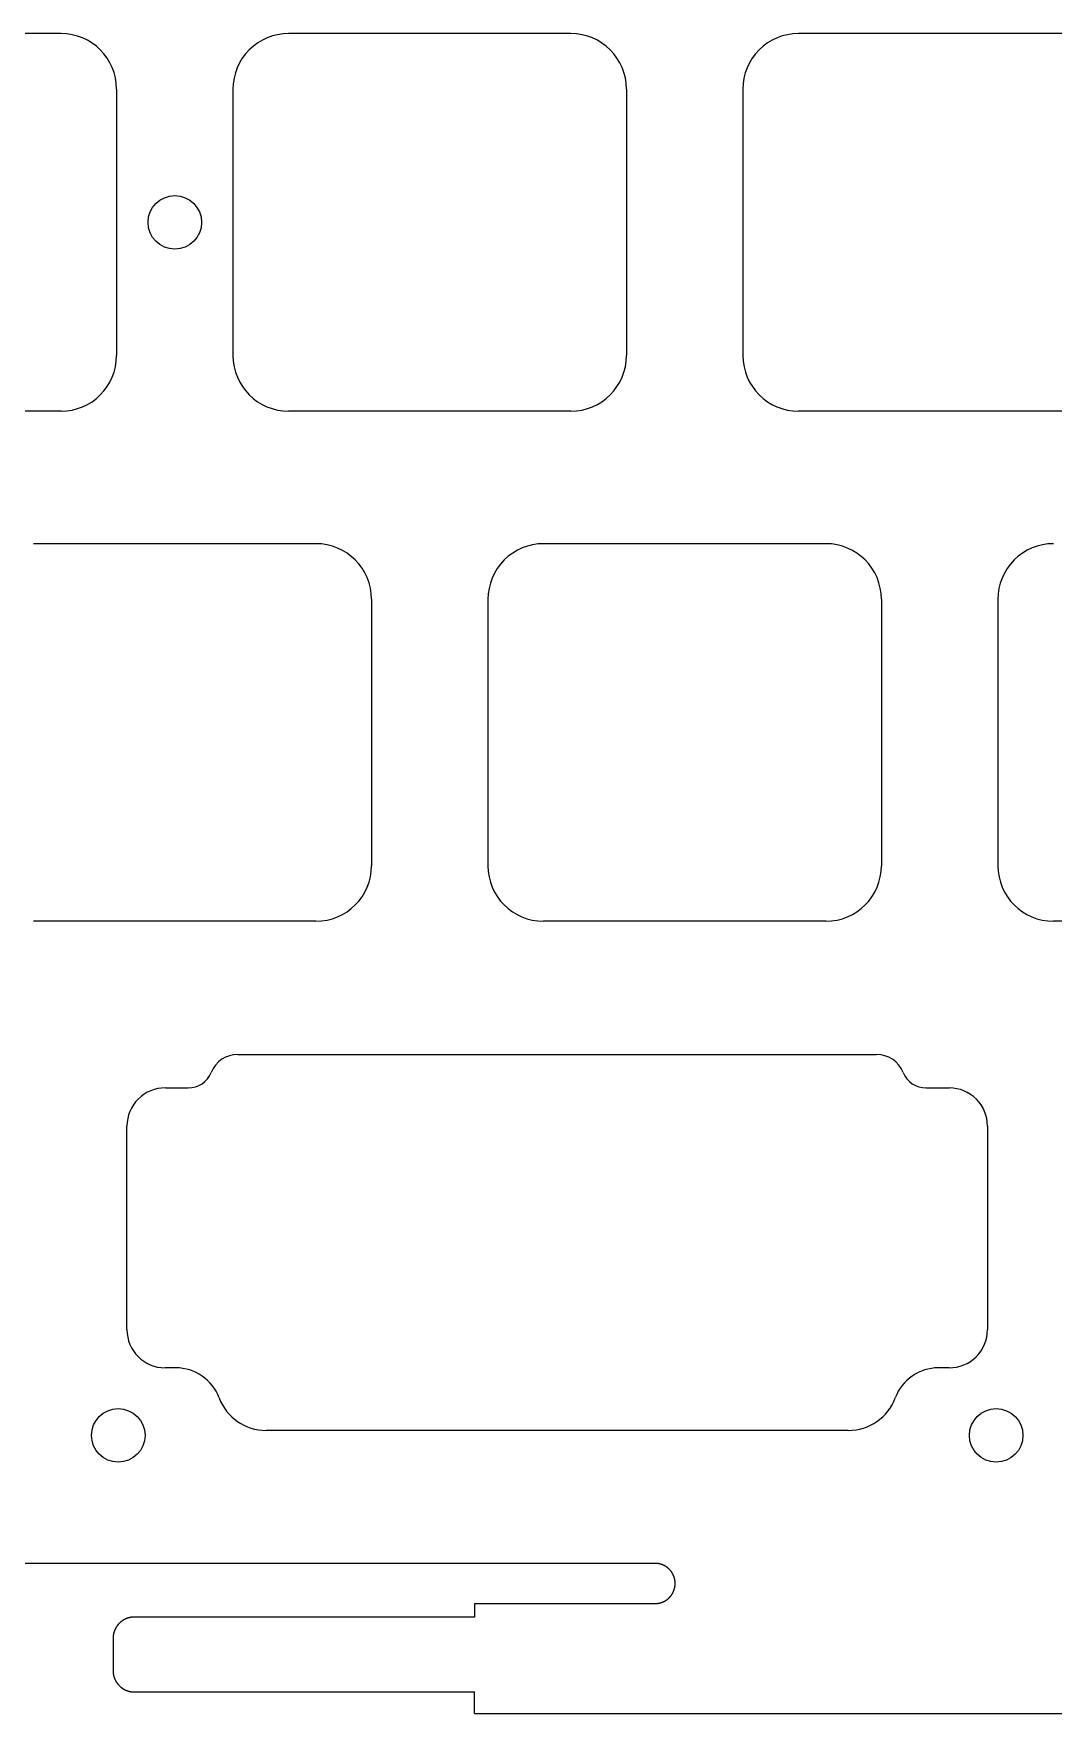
# Model space of a CAD drawing. Header units: millimetres. Extents: x -11 to 340, y -118 to 18.
# Drawn here: x 132.8 to 170.9, y -117.6 to -54.9 of the extents above; entities that cross this region are included whole.
import ezdxf

# ---------------------------------------------------------------- set-up
doc = ezdxf.new("R2010")
doc.units = ezdxf.units.MM
doc.header["$MEASUREMENT"] = 0
doc.layers.add('BLACK', color=7, linetype='CONTINUOUS')

msp = doc.modelspace()

# ---------------------------------------------------------------- linework, layer by layer
at = {"layer": 'BLACK', "linetype": 'Continuous'}
for p, q in [((133.8625, -54.8625), (123.312501, -54.8625)), ((142.362501, -54.862502), (142.362501, -54.8625)), ((152.9125, -54.8625), (142.362501, -54.8625)), ((161.412501, -54.862502), (161.412501, -54.8625)), ((171.9625, -54.8625), (161.412501, -54.8625)), ((135.937501, -56.9375), (135.937501, -66.8875)), ((140.287501, -56.9375), (140.287501, -66.8875)), ((154.987501, -56.9375), (154.987501, -66.8875)), ((159.337501, -56.9375), (159.337501, -66.8875)), ((133.862501, -68.9625), (123.3125, -68.9625)), ((133.862501, -68.962501), (133.862501, -68.9625)), ((152.912501, -68.9625), (142.3625, -68.9625)), ((152.912501, -68.962501), (152.912501, -68.9625)), ((171.962501, -68.9625), (161.4125, -68.9625)), ((132.837501, -73.912502), (132.837501, -73.9125)), ((143.3875, -73.9125), (132.837501, -73.9125)), ((151.887501, -73.912502), (151.887501, -73.9125)), ((162.4375, -73.9125), (151.887501, -73.9125)), ((145.462501, -75.9875), (145.462501, -85.9375)), ((149.812501, -75.9875), (149.812501, -85.9375)), ((164.512501, -75.9875), (164.512501, -85.9375)), ((168.862501, -75.9875), (168.862501, -85.9375)), ((143.387501, -88.0125), (132.8375, -88.0125)), ((143.387501, -88.012501), (143.387501, -88.0125)), ((162.437501, -88.0125), (151.8875, -88.0125)), ((162.437501, -88.012501), (162.437501, -88.0125)), ((181.487501, -88.0125), (170.9375, -88.0125)), ((140.472375, -92.984911), (140.472375, -92.9849)), ((140.472375, -92.9849), (164.327575, -92.9849)), ((137.761512, -94.23706), (138.615075, -94.23706)), ((138.615075, -94.237048), (138.615075, -94.23706)), ((166.184775, -94.23706), (167.050375, -94.23706)), ((136.324485, -103.26294), (136.324485, -95.6622)), ((168.475365, -95.66206), (168.475365, -103.2629)), ((138.153575, -104.68794), (137.749475, -104.68794)), ((167.038458, -104.68794), (166.646325, -104.68794)), ((163.275425, -107.02441), (141.524575, -107.02441)), ((156.05625, -111.9925), (111.82757, -111.9925)), ((156.057047, -111.9925), (156.05625, -111.9925)), ((156.060964, -111.992515), (156.057047, -111.9925)), ((156.064876, -111.992549), (156.060964, -111.992515)), ((156.068789, -111.992603), (156.064876, -111.992549)), ((156.072697, -111.992677), (156.068789, -111.992603)), ((156.076604, -111.992771), (156.072697, -111.992677)), ((156.080507, -111.992885), (156.076604, -111.992771)), ((156.084409, -111.993019), (156.080507, -111.992885)), ((156.088306, -111.993173), (156.084409, -111.993019)), ((156.092204, -111.993347), (156.088306, -111.993173)), ((156.096096, -111.99354), (156.092204, -111.993347)), ((156.099987, -111.993754), (156.096096, -111.99354)), ((156.103873, -111.993988), (156.099987, -111.993754)), ((156.107759, -111.994241), (156.103873, -111.993988)), ((156.11164, -111.994514), (156.107759, -111.994241)), ((156.11552, -111.994808), (156.11164, -111.994514)), ((156.119394, -111.995121), (156.11552, -111.994808)), ((156.123268, -111.995453), (156.119394, -111.995121)), ((156.127136, -111.995806), (156.123268, -111.995453)), ((156.131003, -111.996179), (156.127136, -111.995806)), ((156.134864, -111.996571), (156.131003, -111.996179)), ((156.138725, -111.996983), (156.134864, -111.996571)), ((156.14258, -111.997415), (156.138725, -111.996983)), ((156.146433, -111.997866), (156.14258, -111.997415)), ((156.150281, -111.998338), (156.146433, -111.997866)), ((156.154128, -111.998829), (156.150281, -111.998338)), ((156.157968, -111.99934), (156.154128, -111.998829)), ((156.161808, -111.99987), (156.157968, -111.99934)), ((156.165641, -112.00042), (156.161808, -111.99987)), ((156.169472, -112.00099), (156.165641, -112.00042)), ((156.173298, -112.00158), (156.169472, -112.00099)), ((156.177121, -112.002189), (156.173298, -112.00158)), ((156.180939, -112.002818), (156.177121, -112.002189)), ((156.184754, -112.003466), (156.180939, -112.002818)), ((156.188563, -112.004134), (156.184754, -112.003466)), ((156.192371, -112.004822), (156.188563, -112.004134)), ((156.196171, -112.005529), (156.192371, -112.004822)), ((156.19997, -112.006256), (156.196171, -112.005529)), ((156.203762, -112.007002), (156.19997, -112.006256)), ((156.207551, -112.007768), (156.203762, -112.007002)), ((156.211334, -112.008553), (156.207551, -112.007768)), ((156.215115, -112.009358), (156.211334, -112.008553)), ((156.218888, -112.010182), (156.215115, -112.009358)), ((156.222659, -112.011026), (156.218888, -112.010182)), ((156.226423, -112.011889), (156.222659, -112.011026)), ((156.230184, -112.012772), (156.226423, -112.011889)), ((156.233938, -112.013674), (156.230184, -112.012772)), ((156.23769, -112.014596), (156.233938, -112.013674)), ((156.241433, -112.015536), (156.23769, -112.014596)), ((156.245174, -112.016496), (156.241433, -112.015536)), ((156.248908, -112.017476), (156.245174, -112.016496)), ((156.252638, -112.018475), (156.248908, -112.017476)), ((156.256361, -112.019492), (156.252638, -112.018475)), ((156.26008, -112.02053), (156.256361, -112.019492)), ((156.263792, -112.021586), (156.26008, -112.02053)), ((156.2675, -112.022662), (156.263792, -112.021586)), ((156.2712, -112.023757), (156.2675, -112.022662)), ((156.274897, -112.024871), (156.2712, -112.023757)), ((156.278586, -112.026004), (156.274897, -112.024871)), ((156.282271, -112.027157), (156.278586, -112.026004)), ((156.285947, -112.028328), (156.282271, -112.027157)), ((156.28962, -112.029519), (156.285947, -112.028328)), ((156.293285, -112.030728), (156.28962, -112.029519)), ((156.296945, -112.031957), (156.293285, -112.030728)), ((156.300597, -112.033204), (156.296945, -112.031957)), ((156.304244, -112.034471), (156.300597, -112.033204)), ((156.307883, -112.035756), (156.304244, -112.034471)), ((156.311518, -112.037061), (156.307883, -112.035756)), ((156.315144, -112.038384), (156.311518, -112.037061)), ((156.318765, -112.039726), (156.315144, -112.038384)), ((156.322377, -112.041087), (156.318765, -112.039726)), ((156.325984, -112.042467), (156.322377, -112.041087)), ((156.329582, -112.043865), (156.325984, -112.042467)), ((156.333176, -112.045282), (156.329582, -112.043865)), ((156.33676, -112.046718), (156.333176, -112.045282)), ((156.340338, -112.048173), (156.33676, -112.046718)), ((156.343908, -112.049646), (156.340338, -112.048173)), ((156.347472, -112.051138), (156.343908, -112.049646)), ((156.351027, -112.052648), (156.347472, -112.051138)), ((156.354576, -112.054177), (156.351027, -112.052648)), ((156.358115, -112.055724), (156.354576, -112.054177)), ((156.361649, -112.057291), (156.358115, -112.055724)), ((156.365172, -112.058875), (156.361649, -112.057291)), ((156.36869, -112.060478), (156.365172, -112.058875)), ((156.372198, -112.062098), (156.36869, -112.060478)), ((156.3757, -112.063738), (156.372198, -112.062098)), ((156.379191, -112.065395), (156.3757, -112.063738)), ((156.382676, -112.067072), (156.379191, -112.065395)), ((156.386151, -112.068765), (156.382676, -112.067072)), ((156.389619, -112.070478), (156.386151, -112.068765)), ((156.393077, -112.072208), (156.389619, -112.070478)), ((156.396528, -112.073957), (156.393077, -112.072208)), ((156.399969, -112.075723), (156.396528, -112.073957)), ((156.403403, -112.077507), (156.399969, -112.075723)), ((156.406826, -112.079309), (156.403403, -112.077507)), ((156.410241, -112.08113), (156.406826, -112.079309)), ((156.413646, -112.082967), (156.410241, -112.08113)), ((156.417043, -112.084824), (156.413646, -112.082967)), ((156.42043, -112.086697), (156.417043, -112.084824)), ((156.423808, -112.088588), (156.42043, -112.086697)), ((156.427176, -112.090497), (156.423808, -112.088588)), ((156.430536, -112.092424), (156.427176, -112.090497)), ((156.433884, -112.094368), (156.430536, -112.092424)), ((156.437224, -112.096329), (156.433884, -112.094368)), ((156.440553, -112.098308), (156.437224, -112.096329)), ((156.443874, -112.100305), (156.440553, -112.098308)), ((156.447183, -112.102318), (156.443874, -112.100305)), ((156.450483, -112.10435), (156.447183, -112.102318)), ((156.453772, -112.106398), (156.450483, -112.10435)), ((156.457052, -112.108463), (156.453772, -112.106398)), ((156.46032, -112.110546), (156.457052, -112.108463)), ((156.463579, -112.112646), (156.46032, -112.110546)), ((156.466827, -112.114762), (156.463579, -112.112646)), ((156.470064, -112.116896), (156.466827, -112.114762)), ((156.47329, -112.119046), (156.470064, -112.116896)), ((156.476506, -112.121214), (156.47329, -112.119046)), ((156.479711, -112.123398), (156.476506, -112.121214)), ((156.482905, -112.125599), (156.479711, -112.123398)), ((156.486087, -112.127816), (156.482905, -112.125599)), ((156.489259, -112.13005), (156.486087, -112.127816)), ((156.492419, -112.1323), (156.489259, -112.13005)), ((156.495568, -112.134568), (156.492419, -112.1323)), ((156.498705, -112.136851), (156.495568, -112.134568)), ((156.501831, -112.139151), (156.498705, -112.136851)), ((156.504945, -112.141467), (156.501831, -112.139151)), ((156.508047, -112.143799), (156.504945, -112.141467)), ((156.511138, -112.146148), (156.508047, -112.143799)), ((156.514217, -112.148512), (156.511138, -112.146148)), ((156.517283, -112.150893), (156.514217, -112.148512)), ((156.520338, -112.153289), (156.517283, -112.150893)), ((156.52338, -112.155701), (156.520338, -112.153289)), ((156.52641, -112.15813), (156.52338, -112.155701)), ((156.529427, -112.160573), (156.52641, -112.15813)), ((156.532433, -112.163033), (156.529427, -112.160573)), ((156.535425, -112.165508), (156.532433, -112.163033)), ((156.538405, -112.167998), (156.535425, -112.165508)), ((156.541373, -112.170504), (156.538405, -112.167998)), ((156.544327, -112.173026), (156.541373, -112.170504)), ((156.547269, -112.175562), (156.544327, -112.173026)), ((156.550197, -112.178114), (156.547269, -112.175562)), ((156.553113, -112.180681), (156.550197, -112.178114)), ((156.556015, -112.183263), (156.553113, -112.180681)), ((156.558904, -112.18586), (156.556015, -112.183263)), ((156.56178, -112.188472), (156.558904, -112.18586)), ((156.564642, -112.191099), (156.56178, -112.188472)), ((156.567491, -112.19374), (156.564642, -112.191099)), ((156.570326, -112.196397), (156.567491, -112.19374)), ((156.573148, -112.199067), (156.570326, -112.196397)), ((156.575955, -112.201753), (156.573148, -112.199067)), ((156.578749, -112.204452), (156.575955, -112.201753)), ((156.581529, -112.207166), (156.578749, -112.204452)), ((156.584295, -112.209895), (156.581529, -112.207166)), ((156.587047, -112.212637), (156.584295, -112.209895)), ((156.592508, -112.218165), (156.587047, -112.212637)), ((156.597912, -112.223748), (156.592508, -112.218165)), ((156.603258, -112.229386), (156.597912, -112.223748)), ((156.608545, -112.235078), (156.603258, -112.229386)), ((156.613772, -112.240824), (156.608545, -112.235078)), ((156.61894, -112.246624), (156.613772, -112.240824)), ((156.624048, -112.252475), (156.61894, -112.246624)), ((156.629094, -112.258379), (156.624048, -112.252475)), ((156.634079, -112.264333), (156.629094, -112.258379)), ((156.639001, -112.270337), (156.634079, -112.264333)), ((156.643861, -112.276391), (156.639001, -112.270337)), ((156.648657, -112.282494), (156.643861, -112.276391)), ((156.65339, -112.288645), (156.648657, -112.282494)), ((156.658057, -112.294843), (156.65339, -112.288645)), ((156.66266, -112.301087), (156.658057, -112.294843)), ((156.667198, -112.307378), (156.66266, -112.301087)), ((156.671669, -112.313714), (156.667198, -112.307378)), ((156.676074, -112.320094), (156.671669, -112.313714)), ((156.680412, -112.326517), (156.676074, -112.320094)), ((156.684682, -112.332984), (156.680412, -112.326517)), ((156.688884, -112.339493), (156.684682, -112.332984)), ((156.693019, -112.346044), (156.688884, -112.339493)), ((156.697084, -112.352635), (156.693019, -112.346044)), ((156.70108, -112.359266), (156.697084, -112.352635)), ((156.705006, -112.365936), (156.70108, -112.359266)), ((156.708863, -112.372645), (156.705006, -112.365936)), ((156.712649, -112.379392), (156.708863, -112.372645)), ((156.716364, -112.386176), (156.712649, -112.379392)), ((156.720007, -112.392996), (156.716364, -112.386176)), ((156.72358, -112.399852), (156.720007, -112.392996)), ((156.72708, -112.406743), (156.72358, -112.399852)), ((156.730508, -112.413668), (156.72708, -112.406743)), ((156.733864, -112.420627), (156.730508, -112.413668)), ((156.737146, -112.427618), (156.733864, -112.420627)), ((156.740356, -112.434642), (156.737146, -112.427618)), ((156.743492, -112.441697), (156.740356, -112.434642)), ((156.746554, -112.448782), (156.743492, -112.441697)), ((156.749542, -112.455898), (156.746554, -112.448782)), ((156.752456, -112.463043), (156.749542, -112.455898)), ((156.755295, -112.470217), (156.752456, -112.463043)), ((156.758059, -112.477419), (156.755295, -112.470217)), ((156.760749, -112.484648), (156.758059, -112.477419)), ((156.763362, -112.491903), (156.760749, -112.484648)), ((156.765901, -112.499185), (156.763362, -112.491903)), ((156.768363, -112.506493), (156.765901, -112.499185)), ((156.77075, -112.513825), (156.768363, -112.506493)), ((156.77306, -112.521181), (156.77075, -112.513825)), ((156.775295, -112.528561), (156.77306, -112.521181)), ((156.777452, -112.535964), (156.775295, -112.528561)), ((156.779533, -112.543389), (156.777452, -112.535964)), ((156.781537, -112.550836), (156.779533, -112.543389)), ((156.783464, -112.558304), (156.781537, -112.550836)), ((156.785314, -112.565792), (156.783464, -112.558304)), ((156.785076, -112.920189), (156.785978, -112.916435)), ((156.787086, -112.573301), (156.785314, -112.565792)), ((156.785978, -112.916435), (156.786861, -112.912673)), ((156.786861, -112.912673), (156.787724, -112.908909)), ((156.788781, -112.580829), (156.787086, -112.573301)), ((156.787724, -112.908909), (156.788568, -112.905138)), ((156.788568, -112.905138), (156.789392, -112.901365)), ((156.790398, -112.588376), (156.788781, -112.580829)), ((156.789392, -112.901365), (156.790197, -112.897584)), ((156.790197, -112.897584), (156.790982, -112.893802)), ((156.791937, -112.595941), (156.790398, -112.588376)), ((156.790982, -112.893802), (156.791748, -112.890012)), ((156.791748, -112.890012), (156.792494, -112.88622)), ((156.793399, -112.603524), (156.791937, -112.595941)), ((156.792494, -112.88622), (156.793221, -112.882421)), ((156.793221, -112.882421), (156.793928, -112.878621)), ((156.794782, -112.611124), (156.793399, -112.603524)), ((156.793928, -112.878621), (156.794616, -112.874814)), ((156.794616, -112.874814), (156.795284, -112.871005)), ((156.796087, -112.618741), (156.794782, -112.611124)), ((156.795284, -112.871005), (156.795932, -112.867189)), ((156.795932, -112.867189), (156.796561, -112.863372)), ((156.797314, -112.626375), (156.796087, -112.618741)), ((156.796561, -112.863372), (156.79717, -112.859548)), ((156.79717, -112.859548), (156.79776, -112.855723)), ((156.798463, -112.634024), (156.797314, -112.626375)), ((156.79776, -112.855723), (156.79833, -112.851891)), ((156.79833, -112.851891), (156.79888, -112.848058)), ((156.799533, -112.641688), (156.798463, -112.634024)), ((156.79888, -112.848058), (156.79941, -112.844219)), ((156.79941, -112.844219), (156.799921, -112.840378)), ((156.800524, -112.649367), (156.799533, -112.641688)), ((156.799921, -112.840378), (156.800412, -112.836531)), ((156.800412, -112.836531), (156.800884, -112.832684)), ((156.801437, -112.65706), (156.800524, -112.649367)), ((156.800884, -112.832684), (156.801335, -112.82883)), ((156.801335, -112.82883), (156.801767, -112.824975)), ((156.802271, -112.664768), (156.801437, -112.65706)), ((156.801767, -112.824975), (156.802179, -112.821115)), ((156.802179, -112.821115), (156.802571, -112.817253)), ((156.803025, -112.672488), (156.802271, -112.664768)), ((156.802571, -112.817253), (156.802944, -112.813386)), ((156.802944, -112.813386), (156.803297, -112.809518)), ((156.803701, -112.680221), (156.803025, -112.672488)), ((156.803297, -112.809518), (156.803629, -112.805644)), ((156.803629, -112.805644), (156.803942, -112.80177)), ((156.804298, -112.687967), (156.803701, -112.680221)), ((156.803942, -112.80177), (156.804236, -112.79789)), ((156.804236, -112.79789), (156.804509, -112.794009)), ((156.804815, -112.695725), (156.804298, -112.687967)), ((156.804509, -112.794009), (156.804762, -112.790124)), ((156.804762, -112.790124), (156.804996, -112.786237)), ((156.805253, -112.703494), (156.804815, -112.695725)), ((156.804996, -112.786237), (156.80521, -112.782346)), ((156.80521, -112.782346), (156.805403, -112.778454)), ((156.805612, -112.711275), (156.805253, -112.703494)), ((156.805403, -112.778454), (156.805577, -112.774557)), ((156.805577, -112.774557), (156.805731, -112.770659)), ((156.805891, -112.719066), (156.805612, -112.711275)), ((156.805731, -112.770659), (156.805865, -112.766757)), ((156.805865, -112.766757), (156.805979, -112.762854)), ((156.80609, -112.726868), (156.805891, -112.719066)), ((156.805979, -112.762854), (156.806073, -112.758947)), ((156.806073, -112.758947), (156.806147, -112.755039)), ((156.80621, -112.734679), (156.80609, -112.726868)), ((156.806147, -112.755039), (156.806201, -112.751127)), ((156.806201, -112.751127), (156.806235, -112.747214)), ((156.80625, -112.7425), (156.80621, -112.734679)), ((156.806235, -112.747214), (156.80625, -112.743297)), ((156.80625, -112.743297), (156.80625, -112.7425)), ((149.30625, -113.4925), (149.30625, -113.995029)), ((149.30625, -113.4925), (156.05625, -113.4925)), ((156.05625, -113.4925), (156.064071, -113.49246)), ((156.064071, -113.49246), (156.071882, -113.49234)), ((156.071882, -113.49234), (156.079684, -113.492141)), ((156.079684, -113.492141), (156.087475, -113.491862)), ((156.087475, -113.491862), (156.095256, -113.491503)), ((156.095256, -113.491503), (156.103025, -113.491065)), ((156.103025, -113.491065), (156.110783, -113.490548)), ((156.110783, -113.490548), (156.118529, -113.489951)), ((156.118529, -113.489951), (156.126262, -113.489275)), ((156.126262, -113.489275), (156.133983, -113.488521)), ((156.133983, -113.488521), (156.14169, -113.487687)), ((156.14169, -113.487687), (156.149383, -113.486774)), ((156.149383, -113.486774), (156.157062, -113.485783)), ((156.157062, -113.485783), (156.164726, -113.484713)), ((156.164726, -113.484713), (156.172376, -113.483564)), ((156.172376, -113.483564), (156.180009, -113.482337)), ((156.180009, -113.482337), (156.187626, -113.481032)), ((156.187626, -113.481032), (156.195226, -113.479649)), ((156.195226, -113.479649), (156.202809, -113.478187)), ((156.202809, -113.478187), (156.210375, -113.476648)), ((156.210375, -113.476648), (156.217922, -113.475031)), ((156.217922, -113.475031), (156.22545, -113.473336)), ((156.22545, -113.473336), (156.232958, -113.471564)), ((156.232958, -113.471564), (156.240447, -113.469714)), ((156.240447, -113.469714), (156.247915, -113.467787)), ((156.247915, -113.467787), (156.255362, -113.465783)), ((156.255362, -113.465783), (156.262787, -113.463702)), ((156.262787, -113.463702), (156.270189, -113.461545)), ((156.270189, -113.461545), (156.277569, -113.459311)), ((156.277569, -113.459311), (156.284926, -113.457)), ((156.284926, -113.457), (156.292258, -113.454613)), ((156.292258, -113.454613), (156.299565, -113.452151)), ((156.299565, -113.452151), (156.306847, -113.449612)), ((156.306847, -113.449612), (156.314103, -113.446999)), ((156.314103, -113.446999), (156.321332, -113.444309)), ((156.321332, -113.444309), (156.328534, -113.441545)), ((156.328534, -113.441545), (156.335707, -113.438706)), ((156.335707, -113.438706), (156.342852, -113.435792)), ((156.342852, -113.435792), (156.349968, -113.432804)), ((156.349968, -113.432804), (156.357054, -113.429742)), ((156.357054, -113.429742), (156.364109, -113.426606)), ((156.364109, -113.426606), (156.371132, -113.423397)), ((156.371132, -113.423397), (156.378123, -113.420114)), ((156.378123, -113.420114), (156.385082, -113.416758)), ((156.385082, -113.416758), (156.392007, -113.41333)), ((156.392007, -113.41333), (156.398898, -113.40983)), ((156.398898, -113.40983), (156.405754, -113.406258)), ((156.405754, -113.406258), (156.412574, -113.402614)), ((156.412574, -113.402614), (156.419358, -113.398899)), ((156.419358, -113.398899), (156.426105, -113.395113)), ((156.426105, -113.395113), (156.432814, -113.391256)), ((156.432814, -113.391256), (156.439484, -113.38733)), ((156.439484, -113.38733), (156.446116, -113.383334)), ((156.446116, -113.383334), (156.452707, -113.379269)), ((156.452707, -113.379269), (156.459257, -113.375135)), ((156.459257, -113.375135), (156.465766, -113.370932)), ((156.465766, -113.370932), (156.472233, -113.366662)), ((156.472233, -113.366662), (156.478657, -113.362324)), ((156.478657, -113.362324), (156.485037, -113.357919)), ((156.485037, -113.357919), (156.491372, -113.353448)), ((156.491372, -113.353448), (156.497663, -113.34891)), ((156.497663, -113.34891), (156.503908, -113.344308)), ((156.503908, -113.344308), (156.510106, -113.33964)), ((156.510106, -113.33964), (156.516256, -113.334907)), ((156.516256, -113.334907), (156.522359, -113.330111)), ((156.522359, -113.330111), (156.528413, -113.325252)), ((156.528413, -113.325252), (156.534417, -113.320329)), ((156.534417, -113.320329), (156.540372, -113.315344)), ((156.540372, -113.315344), (156.546275, -113.310298)), ((156.546275, -113.310298), (156.552126, -113.305191)), ((156.552126, -113.305191), (156.557926, -113.300023)), ((156.557926, -113.300023), (156.563672, -113.294795)), ((156.563672, -113.294795), (156.569364, -113.289508)), ((156.569364, -113.289508), (156.575003, -113.284162)), ((156.575003, -113.284162), (156.580586, -113.278758)), ((156.580586, -113.278758), (156.586113, -113.273297)), ((156.586113, -113.273297), (156.588855, -113.270545)), ((156.588855, -113.270545), (156.591584, -113.267779)), ((156.591584, -113.267779), (156.594298, -113.264999)), ((156.594298, -113.264999), (156.596998, -113.262206)), ((156.596998, -113.262206), (156.599683, -113.259398)), ((156.599683, -113.259398), (156.602354, -113.256576)), ((156.602354, -113.256576), (156.60501, -113.253741)), ((156.60501, -113.253741), (156.607651, -113.250892)), ((156.607651, -113.250892), (156.610278, -113.24803)), ((156.610278, -113.24803), (156.61289, -113.245154)), ((156.61289, -113.245154), (156.615487, -113.242265)), ((156.615487, -113.242265), (156.618069, -113.239363)), ((156.618069, -113.239363), (156.620636, -113.236448)), ((156.620636, -113.236448), (156.623188, -113.233519)), ((156.623188, -113.233519), (156.625724, -113.230577)), ((156.625724, -113.230577), (156.628246, -113.227623)), ((156.628246, -113.227623), (156.630752, -113.224656)), ((156.630752, -113.224656), (156.633242, -113.221676)), ((156.633242, -113.221676), (156.635717, -113.218683)), ((156.635717, -113.218683), (156.638177, -113.215678)), ((156.638177, -113.215678), (156.64062, -113.21266)), ((156.64062, -113.21266), (156.643049, -113.20963)), ((156.643049, -113.20963), (156.645461, -113.206588)), ((156.645461, -113.206588), (156.647857, -113.203533)), ((156.647857, -113.203533), (156.650238, -113.200467)), ((156.650238, -113.200467), (156.652602, -113.197388)), ((156.652602, -113.197388), (156.654951, -113.194298)), ((156.654951, -113.194298), (156.657283, -113.191195)), ((156.657283, -113.191195), (156.659599, -113.188081)), ((156.659599, -113.188081), (156.661899, -113.184955)), ((156.661899, -113.184955), (156.664182, -113.181818)), ((156.664182, -113.181818), (156.66645, -113.178669)), ((156.66645, -113.178669), (156.6687, -113.175509)), ((156.6687, -113.175509), (156.670934, -113.172337)), ((156.670934, -113.172337), (156.673151, -113.169155)), ((156.673151, -113.169155), (156.675353, -113.165961)), ((156.675353, -113.165961), (156.677536, -113.162757)), ((156.677536, -113.162757), (156.679704, -113.159541)), ((156.679704, -113.159541), (156.681854, -113.156315)), ((156.681854, -113.156315), (156.683988, -113.153077)), ((156.683988, -113.153077), (156.686104, -113.14983)), ((156.686104, -113.14983), (156.688204, -113.146571)), ((156.688204, -113.146571), (156.690287, -113.143302)), ((156.690287, -113.143302), (156.692352, -113.140023)), ((156.692352, -113.140023), (156.6944, -113.136734)), ((156.6944, -113.136734), (156.696432, -113.133433)), ((156.696432, -113.133433), (156.698445, -113.130124)), ((156.698445, -113.130124), (156.700442, -113.126804)), ((156.700442, -113.126804), (156.702421, -113.123475)), ((156.702421, -113.123475), (156.704382, -113.120134)), ((156.704382, -113.120134), (156.706326, -113.116786)), ((156.706326, -113.116786), (156.708253, -113.113426)), ((156.708253, -113.113426), (156.710162, -113.110059)), ((156.710162, -113.110059), (156.712053, -113.10668)), ((156.712053, -113.10668), (156.713926, -113.103294)), ((156.713926, -113.103294), (156.715783, -113.099896)), ((156.715783, -113.099896), (156.71762, -113.096491)), ((156.71762, -113.096491), (156.719441, -113.093076)), ((156.719441, -113.093076), (156.721243, -113.089653)), ((156.721243, -113.089653), (156.723027, -113.08622)), ((156.723027, -113.08622), (156.724793, -113.082779)), ((156.724793, -113.082779), (156.726542, -113.079328)), ((156.726542, -113.079328), (156.728272, -113.07587)), ((156.728272, -113.07587), (156.729985, -113.072402)), ((156.729985, -113.072402), (156.731678, -113.068927)), ((156.731678, -113.068927), (156.733355, -113.065442)), ((156.733355, -113.065442), (156.735012, -113.06195)), ((156.735012, -113.06195), (156.736652, -113.058448)), ((156.736652, -113.058448), (156.738272, -113.05494)), ((156.738272, -113.05494), (156.739875, -113.051423)), ((156.739875, -113.051423), (156.741459, -113.047899)), ((156.741459, -113.047899), (156.743026, -113.044365)), ((156.743026, -113.044365), (156.744573, -113.040826)), ((156.744573, -113.040826), (156.746102, -113.037277)), ((156.746102, -113.037277), (156.747612, -113.033722)), ((156.747612, -113.033722), (156.749104, -113.030158)), ((156.749104, -113.030158), (156.750577, -113.026589)), ((156.750577, -113.026589), (156.752032, -113.02301)), ((156.752032, -113.02301), (156.753468, -113.019426)), ((156.753468, -113.019426), (156.754885, -113.015833)), ((156.754885, -113.015833), (156.756283, -113.012234)), ((156.756283, -113.012234), (156.757663, -113.008627)), ((156.757663, -113.008627), (156.759024, -113.005015)), ((156.759024, -113.005015), (156.760366, -113.001394)), ((156.760366, -113.001394), (156.761689, -112.997768)), ((156.761689, -112.997768), (156.762994, -112.994134)), ((156.762994, -112.994134), (156.764279, -112.990495)), ((156.764279, -112.990495), (156.765546, -112.986847)), ((156.765546, -112.986847), (156.766793, -112.983195)), ((156.766793, -112.983195), (156.768022, -112.979535)), ((156.768022, -112.979535), (156.769231, -112.975871)), ((156.769231, -112.975871), (156.770422, -112.972198)), ((156.770422, -112.972198), (156.771593, -112.968521)), ((156.771593, -112.968521), (156.772746, -112.964836)), ((156.772746, -112.964836), (156.773879, -112.961148)), ((156.773879, -112.961148), (156.774993, -112.957451)), ((156.774993, -112.957451), (156.776088, -112.95375)), ((156.776088, -112.95375), (156.777164, -112.950042)), ((156.777164, -112.950042), (156.77822, -112.946331)), ((156.77822, -112.946331), (156.779258, -112.942611)), ((156.779258, -112.942611), (156.780275, -112.938888)), ((156.780275, -112.938888), (156.781274, -112.935158)), ((156.781274, -112.935158), (156.782254, -112.931425)), ((156.782254, -112.931425), (156.783214, -112.927684)), ((156.783214, -112.927684), (156.784154, -112.92394)), ((156.784154, -112.92394), (156.785076, -112.920189)), ((136.103628, -114.172603), (136.097418, -114.177676)), ((136.109888, -114.167593), (136.103628, -114.172603)), ((136.116196, -114.162647), (136.109888, -114.167593)), ((136.122553, -114.157765), (136.116196, -114.162647)), ((136.128956, -114.152947), (136.122553, -114.157765)), ((136.135407, -114.148194), (136.128956, -114.152947)), ((136.141903, -114.143507), (136.135407, -114.148194)), ((136.148444, -114.138885), (136.141903, -114.143507)), ((136.15503, -114.134331), (136.148444, -114.138885)), ((136.161659, -114.129843), (136.15503, -114.134331)), ((136.168332, -114.125422), (136.161659, -114.129843)), ((136.175047, -114.12107), (136.168332, -114.125422)), ((136.181804, -114.116785), (136.175047, -114.12107)), ((136.188601, -114.11257), (136.181804, -114.116785)), ((136.195439, -114.108423), (136.188601, -114.11257)), ((136.202316, -114.104346), (136.195439, -114.108423)), ((136.209232, -114.100339), (136.202316, -114.104346)), ((136.216186, -114.096402), (136.209232, -114.100339)), ((136.223177, -114.092536), (136.216186, -114.096402)), ((136.230205, -114.088741), (136.223177, -114.092536)), ((136.237269, -114.085017), (136.230205, -114.088741)), ((136.244368, -114.081366), (136.237269, -114.085017)), ((136.251502, -114.077786), (136.244368, -114.081366)), ((136.25867, -114.074278), (136.251502, -114.077786)), ((136.265871, -114.070844), (136.25867, -114.074278)), ((136.273104, -114.067482), (136.265871, -114.070844)), ((136.28037, -114.064194), (136.273104, -114.067482)), ((136.287666, -114.060979), (136.28037, -114.064194)), ((136.294993, -114.057838), (136.287666, -114.060979)), ((136.30235, -114.054772), (136.294993, -114.057838)), ((136.309736, -114.051779), (136.30235, -114.054772)), ((136.317151, -114.048862), (136.309736, -114.051779)), ((136.324594, -114.046019), (136.317151, -114.048862)), ((136.332064, -114.043251), (136.324594, -114.046019)), ((136.33956, -114.040559), (136.332064, -114.043251)), ((136.347083, -114.037942), (136.33956, -114.040559)), ((136.35463, -114.035401), (136.347083, -114.037942)), ((136.362203, -114.032936), (136.35463, -114.035401)), ((136.3698, -114.030547), (136.362203, -114.032936)), ((136.37742, -114.028235), (136.3698, -114.030547)), ((136.385064, -114.025999), (136.37742, -114.028235)), ((136.39273, -114.02384), (136.385064, -114.025999)), ((136.400417, -114.021757), (136.39273, -114.02384)), ((136.408126, -114.019752), (136.400417, -114.021757)), ((136.415856, -114.017824), (136.408126, -114.019752)), ((136.423606, -114.015973), (136.415856, -114.017824)), ((136.431375, -114.0142), (136.423606, -114.015973)), ((136.439164, -114.012504), (136.431375, -114.0142)), ((136.44697, -114.010886), (136.439164, -114.012504)), ((136.454795, -114.009346), (136.44697, -114.010886)), ((136.462638, -114.007884), (136.454795, -114.009346)), ((136.470497, -114.0065), (136.462638, -114.007884)), ((136.478373, -114.005194), (136.470497, -114.0065)), ((136.486265, -114.003967), (136.478373, -114.005194)), ((136.494172, -114.002818), (136.486265, -114.003967)), ((136.502095, -114.001748), (136.494172, -114.002818)), ((136.510032, -114.000756), (136.502095, -114.001748)), ((136.517983, -113.999843), (136.510032, -114.000756)), ((136.525947, -113.999009), (136.517983, -113.999843)), ((136.533925, -113.998254), (136.525947, -113.999009)), ((136.541916, -113.997578), (136.533925, -113.998254)), ((136.549919, -113.996982), (136.541916, -113.997578)), ((136.557934, -113.996464), (136.549919, -113.996982)), ((136.56596, -113.996026), (136.557934, -113.996464)), ((136.573998, -113.995667), (136.56596, -113.996026)), ((136.582046, -113.995388), (136.573998, -113.995667)), ((136.590104, -113.995189), (136.582046, -113.995388)), ((136.598172, -113.995069), (136.590104, -113.995189)), ((136.60625, -113.995029), (136.598172, -113.995069)), ((149.30625, -113.995029), (136.60625, -113.995029)), ((135.806264, -114.790256), (135.80625, -114.794301)), ((135.80625, -114.794301), (135.80625, -114.795029)), ((135.80625, -114.795029), (135.80625, -115.995029)), ((135.806298, -114.786215), (135.806264, -114.790256)), ((135.806351, -114.782174), (135.806298, -114.786215)), ((135.806425, -114.778138), (135.806351, -114.782174)), ((135.806518, -114.774102), (135.806425, -114.778138)), ((135.806632, -114.770071), (135.806518, -114.774102)), ((135.806765, -114.76604), (135.806632, -114.770071)), ((135.806919, -114.762014), (135.806765, -114.76604)), ((135.807092, -114.757988), (135.806919, -114.762014)), ((135.807286, -114.753968), (135.807092, -114.757988)), ((135.807499, -114.749948), (135.807286, -114.753968)), ((135.807732, -114.745933), (135.807499, -114.749948)), ((135.807985, -114.741918), (135.807732, -114.745933)), ((135.808258, -114.737909), (135.807985, -114.741918)), ((135.808551, -114.733901), (135.808258, -114.737909)), ((135.808863, -114.729898), (135.808551, -114.733901)), ((135.809196, -114.725895), (135.808863, -114.729898)), ((135.809548, -114.721899), (135.809196, -114.725895)), ((135.80992, -114.717903), (135.809548, -114.721899)), ((135.810312, -114.713912), (135.80992, -114.717903)), ((135.810724, -114.709923), (135.810312, -114.713912)), ((135.811155, -114.705939), (135.810724, -114.709923)), ((135.811606, -114.701957), (135.811155, -114.705939)), ((135.812077, -114.69798), (135.811606, -114.701957)), ((135.812568, -114.694004), (135.812077, -114.69798)), ((135.813078, -114.690035), (135.812568, -114.694004)), ((135.813608, -114.686066), (135.813078, -114.690035)), ((135.814158, -114.682104), (135.813608, -114.686066)), ((135.814728, -114.678143), (135.814158, -114.682104)), ((135.815317, -114.674189), (135.814728, -114.678143)), ((135.815926, -114.670235), (135.815317, -114.674189)), ((135.816554, -114.666289), (135.815926, -114.670235)), ((135.817203, -114.662344), (135.816554, -114.666289)), ((135.81787, -114.658405), (135.817203, -114.662344)), ((135.818558, -114.654468), (135.81787, -114.658405)), ((135.819265, -114.650538), (135.818558, -114.654468)), ((135.819992, -114.646609), (135.819265, -114.650538)), ((135.820737, -114.642688), (135.819992, -114.646609)), ((135.821503, -114.638768), (135.820737, -114.642688)), ((135.822288, -114.634855), (135.821503, -114.638768)), ((135.823093, -114.630945), (135.822288, -114.634855)), ((135.823917, -114.627041), (135.823093, -114.630945)), ((135.824761, -114.623139), (135.823917, -114.627041)), ((135.825624, -114.619245), (135.824761, -114.623139)), ((135.826507, -114.615353), (135.825624, -114.619245)), ((135.827409, -114.611469), (135.826507, -114.615353)), ((135.82833, -114.607587), (135.827409, -114.611469)), ((135.829271, -114.603712), (135.82833, -114.607587)), ((135.830231, -114.59984), (135.829271, -114.603712)), ((135.831211, -114.595976), (135.830231, -114.59984)), ((135.83221, -114.592114), (135.831211, -114.595976)), ((135.833228, -114.58826), (135.83221, -114.592114)), ((135.834265, -114.584409), (135.833228, -114.58826)), ((135.835322, -114.580566), (135.834265, -114.584409)), ((135.836398, -114.576726), (135.835322, -114.580566)), ((135.837493, -114.572894), (135.836398, -114.576726)), ((135.838608, -114.569065), (135.837493, -114.572894)), ((135.839741, -114.565244), (135.838608, -114.569065)), ((135.840894, -114.561427), (135.839741, -114.565244)), ((135.842066, -114.557618), (135.840894, -114.561427)), ((135.843257, -114.553813), (135.842066, -114.557618)), ((135.844467, -114.550016), (135.843257, -114.553813)), ((135.845697, -114.546222), (135.844467, -114.550016)), ((135.846945, -114.542438), (135.845697, -114.546222)), ((135.848212, -114.538657), (135.846945, -114.542438)), ((135.849498, -114.534884), (135.848212, -114.538657)), ((135.850804, -114.531116), (135.849498, -114.534884)), ((135.852128, -114.527357), (135.850804, -114.531116)), ((135.853471, -114.523602), (135.852128, -114.527357)), ((135.854833, -114.519856), (135.853471, -114.523602)), ((135.856214, -114.516114), (135.854833, -114.519856)), ((135.857614, -114.512381), (135.856214, -114.516114)), ((135.859032, -114.508654), (135.857614, -114.512381)), ((135.860469, -114.504935), (135.859032, -114.508654)), ((135.861926, -114.501221), (135.860469, -114.504935)), ((135.8634, -114.497516), (135.861926, -114.501221)), ((135.864894, -114.493817), (135.8634, -114.497516)), ((135.866406, -114.490126), (135.864894, -114.493817)), ((135.867937, -114.486441), (135.866406, -114.490126)), ((135.869486, -114.482766), (135.867937, -114.486441)), ((135.871054, -114.479096), (135.869486, -114.482766)), ((135.87264, -114.475436), (135.871054, -114.479096)), ((135.874245, -114.471781), (135.87264, -114.475436)), ((135.875868, -114.468136), (135.874245, -114.471781)), ((135.87751, -114.464497), (135.875868, -114.468136)), ((135.87917, -114.460868), (135.87751, -114.464497)), ((135.880848, -114.457245), (135.87917, -114.460868)), ((135.882545, -114.453632), (135.880848, -114.457245)), ((135.88426, -114.450026), (135.882545, -114.453632)), ((135.885993, -114.44643), (135.88426, -114.450026)), ((135.887745, -114.44284), (135.885993, -114.44643)), ((135.889514, -114.43926), (135.887745, -114.44284)), ((135.891302, -114.435687), (135.889514, -114.43926)), ((135.893107, -114.432125), (135.891302, -114.435687)), ((135.894931, -114.428569), (135.893107, -114.432125)), ((135.896772, -114.425024), (135.894931, -114.428569)), ((135.898632, -114.421487), (135.896772, -114.425024)), ((135.90051, -114.41796), (135.898632, -114.421487)), ((135.902405, -114.41444), (135.90051, -114.41796)), ((135.904318, -114.410931), (135.902405, -114.41444)), ((135.906249, -114.40743), (135.904318, -114.410931)), ((135.908198, -114.40394), (135.906249, -114.40743)), ((135.910164, -114.400457), (135.908198, -114.40394)), ((135.912148, -114.396986), (135.910164, -114.400457)), ((135.91415, -114.393523), (135.912148, -114.396986)), ((135.916168, -114.390071), (135.91415, -114.393523)), ((135.918205, -114.386627), (135.916168, -114.390071)), ((135.920259, -114.383194), (135.918205, -114.386627)), ((135.92233, -114.379771), (135.920259, -114.383194)), ((135.924418, -114.376358), (135.92233, -114.379771)), ((135.926525, -114.372954), (135.924418, -114.376358)), ((135.928647, -114.369562), (135.926525, -114.372954)), ((135.930788, -114.366179), (135.928647, -114.369562)), ((135.932945, -114.362807), (135.930788, -114.366179)), ((135.935119, -114.359445), (135.932945, -114.362807)), ((135.93731, -114.356095), (135.935119, -114.359445)), ((135.939519, -114.352754), (135.93731, -114.356095)), ((135.941744, -114.349425), (135.939519, -114.352754)), ((135.943986, -114.346105), (135.941744, -114.349425)), ((135.946245, -114.342798), (135.943986, -114.346105)), ((135.94852, -114.339501), (135.946245, -114.342798)), ((135.950812, -114.336215), (135.94852, -114.339501)), ((135.953121, -114.33294), (135.950812, -114.336215)), ((135.955446, -114.329678), (135.953121, -114.33294)), ((135.957788, -114.326425), (135.955446, -114.329678)), ((135.960146, -114.323185), (135.957788, -114.326425)), ((135.96252, -114.319956), (135.960146, -114.323185)), ((135.964911, -114.316739), (135.96252, -114.319956)), ((135.967318, -114.313534), (135.964911, -114.316739)), ((135.969741, -114.31034), (135.967318, -114.313534)), ((135.97218, -114.307158), (135.969741, -114.31034)), ((135.974635, -114.303989), (135.97218, -114.307158)), ((135.977106, -114.300831), (135.974635, -114.303989)), ((135.979593, -114.297686), (135.977106, -114.300831)), ((135.982096, -114.294552), (135.979593, -114.297686)), ((135.984614, -114.291432), (135.982096, -114.294552)), ((135.987149, -114.288323), (135.984614, -114.291432)), ((135.989698, -114.285227), (135.987149, -114.288323)), ((135.992264, -114.282144), (135.989698, -114.285227)), ((135.994844, -114.279073), (135.992264, -114.282144)), ((135.997441, -114.276015), (135.994844, -114.279073)), ((136.000052, -114.27297), (135.997441, -114.276015)), ((136.002679, -114.269938), (136.000052, -114.27297)), ((136.005321, -114.266919), (136.002679, -114.269938)), ((136.007978, -114.263913), (136.005321, -114.266919)), ((136.01065, -114.26092), (136.007978, -114.263913)), ((136.013337, -114.257941), (136.01065, -114.26092)), ((136.016039, -114.254975), (136.013337, -114.257941)), ((136.018756, -114.252022), (136.016039, -114.254975)), ((136.021488, -114.249083), (136.018756, -114.252022)), ((136.024234, -114.246158), (136.021488, -114.249083)), ((136.026994, -114.243246), (136.024234, -114.246158)), ((136.02977, -114.240348), (136.026994, -114.243246)), ((136.032559, -114.237464), (136.02977, -114.240348)), ((136.035363, -114.234593), (136.032559, -114.237464)), ((136.038182, -114.231737), (136.035363, -114.234593)), ((136.043861, -114.226067), (136.038182, -114.231737)), ((136.049596, -114.220454), (136.043861, -114.226067)), ((136.055386, -114.214899), (136.049596, -114.220454)), ((136.061232, -114.209401), (136.055386, -114.214899)), ((136.067131, -114.203963), (136.061232, -114.209401)), ((136.073084, -114.198584), (136.067131, -114.203963)), ((136.07909, -114.193266), (136.073084, -114.198584)), ((136.085148, -114.188008), (136.07909, -114.193266)), ((136.091258, -114.182811), (136.085148, -114.188008)), ((136.097418, -114.177676), (136.091258, -114.182811)), ((135.80625, -115.995029), (135.80629, -116.003107)), ((135.80629, -116.003107), (135.80641, -116.011175)), ((135.80641, -116.011175), (135.806609, -116.019233)), ((135.806609, -116.019233), (135.806888, -116.027282)), ((135.806888, -116.027282), (135.807247, -116.035319)), ((135.807247, -116.035319), (135.807685, -116.043345)), ((135.807685, -116.043345), (135.808203, -116.05136)), ((135.808203, -116.05136), (135.808799, -116.059363)), ((135.808799, -116.059363), (135.809475, -116.067354)), ((135.809475, -116.067354), (135.81023, -116.075332)), ((135.81023, -116.075332), (135.811064, -116.083296)), ((135.811064, -116.083296), (135.811977, -116.091247)), ((135.811977, -116.091247), (135.812969, -116.099184)), ((135.812969, -116.099184), (135.814039, -116.107107)), ((135.814039, -116.107107), (135.815188, -116.115014)), ((135.815188, -116.115014), (135.816415, -116.122906)), ((135.816415, -116.122906), (135.817721, -116.130782)), ((135.817721, -116.130782), (135.819105, -116.138641)), ((135.819105, -116.138641), (135.820567, -116.146484)), ((135.820567, -116.146484), (135.822107, -116.154309)), ((135.822107, -116.154309), (135.823725, -116.162116)), ((135.823725, -116.162116), (135.825421, -116.169904)), ((135.825421, -116.169904), (135.827194, -116.177674)), ((135.827194, -116.177674), (135.829045, -116.185423)), ((135.829045, -116.185423), (135.830973, -116.193153)), ((135.830973, -116.193153), (135.832978, -116.200862)), ((135.832978, -116.200862), (135.835061, -116.20855)), ((135.835061, -116.20855), (135.83722, -116.216215)), ((135.83722, -116.216215), (135.839456, -116.223859)), ((135.839456, -116.223859), (135.841768, -116.231479)), ((135.841768, -116.231479), (135.844157, -116.239076)), ((135.844157, -116.239076), (135.846622, -116.246649)), ((135.846622, -116.246649), (135.849163, -116.254197)), ((135.849163, -116.254197), (135.85178, -116.261719)), ((135.85178, -116.261719), (135.854472, -116.269216)), ((135.854472, -116.269216), (135.85724, -116.276686)), ((135.85724, -116.276686), (135.860083, -116.284128)), ((135.860083, -116.284128), (135.863, -116.291543)), ((135.863, -116.291543), (135.865993, -116.298929)), ((135.865993, -116.298929), (135.869059, -116.306286)), ((135.869059, -116.306286), (135.8722, -116.313613)), ((135.8722, -116.313613), (135.875415, -116.32091)), ((135.875415, -116.32091), (135.878703, -116.328175)), ((135.878703, -116.328175), (135.882065, -116.335408)), ((135.882065, -116.335408), (135.885499, -116.342609)), ((135.885499, -116.342609), (135.889007, -116.349777)), ((135.889007, -116.349777), (135.892587, -116.356911)), ((135.892587, -116.356911), (135.896238, -116.36401)), ((135.896238, -116.36401), (135.899962, -116.371074)), ((135.899962, -116.371074), (135.903757, -116.378102)), ((135.903757, -116.378102), (135.907623, -116.385094)), ((135.907623, -116.385094), (135.91156, -116.392048)), ((135.91156, -116.392048), (135.915567, -116.398964)), ((135.915567, -116.398964), (135.919644, -116.405841)), ((135.919644, -116.405841), (135.92379, -116.412678)), ((135.92379, -116.412678), (135.928006, -116.419476)), ((135.928006, -116.419476), (135.93229, -116.426232)), ((135.93229, -116.426232), (135.936643, -116.432947)), ((135.936643, -116.432947), (135.941064, -116.43962)), ((135.941064, -116.43962), (135.945551, -116.446249)), ((135.945551, -116.446249), (135.950106, -116.452835)), ((135.950106, -116.452835), (135.954728, -116.459376)), ((135.954728, -116.459376), (135.959415, -116.465873)), ((135.959415, -116.465873), (135.964168, -116.472323)), ((135.964168, -116.472323), (135.968986, -116.478726)), ((135.968986, -116.478726), (135.973868, -116.485083)), ((135.973868, -116.485083), (135.978814, -116.491391)), ((135.978814, -116.491391), (135.983824, -116.497651)), ((135.983824, -116.497651), (135.988897, -116.503861)), ((135.988897, -116.503861), (135.994032, -116.510021)), ((135.994032, -116.510021), (135.999228, -116.516131)), ((135.999228, -116.516131), (136.004486, -116.522189)), ((136.004486, -116.522189), (136.009805, -116.528195)), ((136.009805, -116.528195), (136.015184, -116.534148)), ((136.015184, -116.534148), (136.020622, -116.540047)), ((136.020622, -116.540047), (136.026119, -116.545893)), ((136.026119, -116.545893), (136.031675, -116.551683)), ((136.031675, -116.551683), (136.037288, -116.557418)), ((136.037288, -116.557418), (136.042958, -116.563097)), ((136.042958, -116.563097), (136.045814, -116.565916)), ((136.045814, -116.565916), (136.048684, -116.56872)), ((136.048684, -116.56872), (136.051568, -116.571509)), ((136.051568, -116.571509), (136.054467, -116.574285)), ((136.054467, -116.574285), (136.057378, -116.577045)), ((136.057378, -116.577045), (136.060304, -116.579792)), ((136.060304, -116.579792), (136.063243, -116.582523)), ((136.063243, -116.582523), (136.066196, -116.58524)), ((136.066196, -116.58524), (136.069162, -116.587942)), ((136.069162, -116.587942), (136.072141, -116.590629)), ((136.072141, -116.590629), (136.075134, -116.593301)), ((136.075134, -116.593301), (136.07814, -116.595958)), ((136.07814, -116.595958), (136.081159, -116.5986)), ((136.081159, -116.5986), (136.084191, -116.601227)), ((136.084191, -116.601227), (136.087236, -116.603838)), ((136.087236, -116.603838), (136.090294, -116.606435)), ((136.090294, -116.606435), (136.093364, -116.609015)), ((136.093364, -116.609015), (136.096448, -116.611581)), ((136.096448, -116.611581), (136.099544, -116.61413)), ((136.099544, -116.61413), (136.102652, -116.616665)), ((136.102652, -116.616665), (136.105773, -116.619183)), ((136.105773, -116.619183), (136.108906, -116.621686)), ((136.108906, -116.621686), (136.112052, -116.624173)), ((136.112052, -116.624173), (136.115209, -116.626644)), ((136.115209, -116.626644), (136.118379, -116.629099)), ((136.118379, -116.629099), (136.121561, -116.631538)), ((136.121561, -116.631538), (136.124754, -116.633961)), ((136.124754, -116.633961), (136.12796, -116.636368)), ((136.12796, -116.636368), (136.131177, -116.638759)), ((136.131177, -116.638759), (136.134406, -116.641133)), ((136.134406, -116.641133), (136.137646, -116.643491)), ((136.137646, -116.643491), (136.140898, -116.645833)), ((136.140898, -116.645833), (136.144161, -116.648158)), ((136.144161, -116.648158), (136.147436, -116.650467)), ((136.147436, -116.650467), (136.150721, -116.652759)), ((136.150721, -116.652759), (136.154019, -116.655035)), ((136.154019, -116.655035), (136.157326, -116.657293)), ((136.157326, -116.657293), (136.160645, -116.659535)), ((136.160645, -116.659535), (136.163974, -116.66176)), ((136.163974, -116.66176), (136.167315, -116.663969)), ((136.167315, -116.663969), (136.170666, -116.66616)), ((136.170666, -116.66616), (136.174028, -116.668334)), ((136.174028, -116.668334), (136.1774, -116.670491)), ((136.1774, -116.670491), (136.180783, -116.672632)), ((136.180783, -116.672632), (136.184175, -116.674754)), ((136.184175, -116.674754), (136.187579, -116.676861)), ((136.187579, -116.676861), (136.190991, -116.678949)), ((136.190991, -116.678949), (136.194415, -116.68102)), ((136.194415, -116.68102), (136.197848, -116.683074)), ((136.197848, -116.683074), (136.201291, -116.685111)), ((136.201291, -116.685111), (136.204743, -116.687129)), ((136.204743, -116.687129), (136.208207, -116.689131)), ((136.208207, -116.689131), (136.211678, -116.691115)), ((136.211678, -116.691115), (136.21516, -116.693081)), ((136.21516, -116.693081), (136.218651, -116.69503)), ((136.218651, -116.69503), (136.222152, -116.696961)), ((136.222152, -116.696961), (136.225661, -116.698874)), ((136.225661, -116.698874), (136.22918, -116.700769)), ((136.22918, -116.700769), (136.232707, -116.702647)), ((136.232707, -116.702647), (136.236245, -116.704507)), ((136.236245, -116.704507), (136.23979, -116.706348)), ((136.23979, -116.706348), (136.243345, -116.708172)), ((136.243345, -116.708172), (136.246908, -116.709977)), ((136.246908, -116.709977), (136.250481, -116.711765)), ((136.250481, -116.711765), (136.25406, -116.713534)), ((136.25406, -116.713534), (136.25765, -116.715286)), ((136.25765, -116.715286), (136.261247, -116.717019)), ((136.261247, -116.717019), (136.264853, -116.718734)), ((136.264853, -116.718734), (136.268466, -116.720431)), ((136.268466, -116.720431), (136.272089, -116.722109)), ((136.272089, -116.722109), (136.275718, -116.723769)), ((136.275718, -116.723769), (136.279357, -116.725411)), ((136.279357, -116.725411), (136.283002, -116.727034)), ((136.283002, -116.727034), (136.286656, -116.728639)), ((136.286656, -116.728639), (136.290317, -116.730225)), ((136.290317, -116.730225), (136.293986, -116.731793)), ((136.293986, -116.731793), (136.297662, -116.733342)), ((136.297662, -116.733342), (136.301347, -116.734873)), ((136.301347, -116.734873), (136.305037, -116.736385)), ((136.305037, -116.736385), (136.308737, -116.737879)), ((136.308737, -116.737879), (136.312441, -116.739353)), ((136.312441, -116.739353), (136.316155, -116.74081)), ((136.316155, -116.74081), (136.319874, -116.742247)), ((136.319874, -116.742247), (136.323602, -116.743665)), ((136.323602, -116.743665), (136.327335, -116.745065)), ((136.327335, -116.745065), (136.331076, -116.746446)), ((136.331076, -116.746446), (136.334823, -116.747808)), ((136.334823, -116.747808), (136.338578, -116.749151)), ((136.338578, -116.749151), (136.342337, -116.750475)), ((136.342337, -116.750475), (136.346105, -116.751781)), ((136.346105, -116.751781), (136.349877, -116.753067)), ((136.349877, -116.753067), (136.353658, -116.754334)), ((136.353658, -116.754334), (136.357443, -116.755582)), ((136.357443, -116.755582), (136.361236, -116.756812)), ((136.361236, -116.756812), (136.365033, -116.758022)), ((136.365033, -116.758022), (136.368839, -116.759213)), ((136.368839, -116.759213), (136.372648, -116.760385)), ((136.372648, -116.760385), (136.376465, -116.761538)), ((136.376465, -116.761538), (136.380286, -116.762671)), ((136.380286, -116.762671), (136.384115, -116.763786)), ((136.384115, -116.763786), (136.387947, -116.764881)), ((136.387947, -116.764881), (136.391787, -116.765957)), ((136.391787, -116.765957), (136.39563, -116.767014)), ((136.39563, -116.767014), (136.399481, -116.768051)), ((136.399481, -116.768051), (136.403335, -116.769069)), ((136.403335, -116.769069), (136.407196, -116.770068)), ((136.407196, -116.770068), (136.411061, -116.771048)), ((136.411061, -116.771048), (136.414933, -116.772008)), ((136.414933, -116.772008), (136.418807, -116.772949)), ((136.418807, -116.772949), (136.422689, -116.77387)), ((136.422689, -116.77387), (136.426574, -116.774772)), ((136.426574, -116.774772), (136.430466, -116.775655)), ((136.430466, -116.775655), (136.43436, -116.776518)), ((136.43436, -116.776518), (136.438262, -116.777362)), ((136.438262, -116.777362), (136.442165, -116.778186)), ((136.442165, -116.778186), (136.446076, -116.778991)), ((136.446076, -116.778991), (136.449989, -116.779776)), ((136.449989, -116.779776), (136.453908, -116.780542)), ((136.453908, -116.780542), (136.45783, -116.781287)), ((136.45783, -116.781287), (136.461758, -116.782014)), ((136.461758, -116.782014), (136.465689, -116.782721)), ((136.465689, -116.782721), (136.469626, -116.783409)), ((136.469626, -116.783409), (136.473564, -116.784076)), ((136.473564, -116.784076), (136.477509, -116.784725)), ((136.477509, -116.784725), (136.481456, -116.785353)), ((136.481456, -116.785353), (136.485409, -116.785962)), ((136.485409, -116.785962), (136.489364, -116.786551)), ((136.489364, -116.786551), (136.493325, -116.787121)), ((136.493325, -116.787121), (136.497287, -116.787671)), ((136.497287, -116.787671), (136.501255, -116.788201)), ((136.501255, -116.788201), (136.505225, -116.788711)), ((136.505225, -116.788711), (136.509201, -116.789202)), ((136.509201, -116.789202), (136.513177, -116.789673)), ((136.513177, -116.789673), (136.51716, -116.790124)), ((136.51716, -116.790124), (136.521144, -116.790555)), ((136.521144, -116.790555), (136.525133, -116.790967)), ((136.525133, -116.790967), (136.529123, -116.791359)), ((136.529123, -116.791359), (136.533119, -116.791731)), ((136.533119, -116.791731), (136.537116, -116.792083)), ((136.537116, -116.792083), (136.541119, -116.792416)), ((136.541119, -116.792416), (136.545122, -116.792728)), ((136.545122, -116.792728), (136.54913, -116.793021)), ((136.54913, -116.793021), (136.553139, -116.793294)), ((136.553139, -116.793294), (136.557154, -116.793547)), ((136.557154, -116.793547), (136.561169, -116.79378)), ((136.561169, -116.79378), (136.565189, -116.793993)), ((136.565189, -116.793993), (136.569209, -116.794187)), ((136.569209, -116.794187), (136.573235, -116.79436)), ((136.573235, -116.79436), (136.577261, -116.794514)), ((136.577261, -116.794514), (136.581292, -116.794647)), ((136.581292, -116.794647), (136.585323, -116.794761)), ((136.585323, -116.794761), (136.589359, -116.794854)), ((136.589359, -116.794854), (136.593395, -116.794928)), ((136.593395, -116.794928), (136.597436, -116.794981)), ((136.597436, -116.794981), (136.601477, -116.795015)), ((136.601477, -116.795015), (136.605522, -116.795029)), ((136.605522, -116.795029), (136.60625, -116.795029)), ((136.60625, -116.795029), (149.30625, -116.795029)), ((149.30625, -117.595029), (149.30625, -116.795029)), ((149.30625, -117.595029), (179.30625, -117.595029))]:
    msp.add_line(p, q, dxfattribs=at)
at = {"layer": 'BLACK'}
for centre in [(138.1125, -61.9125), (136, -107.2125), (168.8, -107.2125)]:
    msp.add_circle(centre, 1, dxfattribs=at)
for centre, radius, start, end in [((133.8625, -56.9375), 2.075, 0, 90), ((142.3625, -56.9375), 2.074999, 89.99997239, 180), ((152.9125, -56.9375), 2.075, 0, 90), ((161.4125, -56.9375), 2.074999, 89.99997239, 180), ((133.8625, -66.8875), 2.075001, 270.00002761, 0), ((142.3625, -66.8875), 2.075, 180, 270), ((152.9125, -66.8875), 2.075001, 270.00002761, 0), ((161.4125, -66.8875), 2.075, 180, 270), ((143.3875, -75.9875), 2.075, 0, 90), ((151.8875, -75.9875), 2.074999, 89.99997239, 180), ((162.4375, -75.9875), 2.075, 0, 90), ((170.9375, -75.9875), 2.074999, 89.99997239, 180), ((143.3875, -85.9375), 2.075001, 270.00002761, 0), ((151.8875, -85.9375), 2.075, 180, 270), ((162.4375, -85.9375), 2.075001, 270.00002761, 0), ((170.9375, -85.9375), 2.075, 180, 270), ((140.472274, -94.059851), 1.07494, 89.99461656, 157.97750247), ((164.32754, -94.05989), 1.07499, 22.02370504, 89.99813454), ((138.615124, -93.308671), 0.928376, 269.99697591, 337.97782841), ((166.1848, -93.3086), 0.92846, 202.02452102, 269.99845724), ((137.749567, -95.662092), 1.425082, 89.51974267, 180.00434217), ((167.0504, -95.662), 1.42494, 359.99758749, 90.00100523), ((137.749486, -103.262939), 1.425001, 180.00004021, 269.99955772), ((167.05024, -103.26286), 1.425125, 269.52631186, 359.99839184), ((138.153551, -106.412848), 1.724908, 20.54547839, 89.9992028), ((166.64633, -106.41288), 1.724936, 90.00016608, 159.45408213), ((141.524462, -105.149415), 1.874995, 200.54692151, 270.00345303), ((163.27534, -105.14933), 1.875082, 270.0025973, 339.45098232)]:
    msp.add_arc(centre, radius, start, end, dxfattribs=at)

doc.saveas('drawing.dxf')
